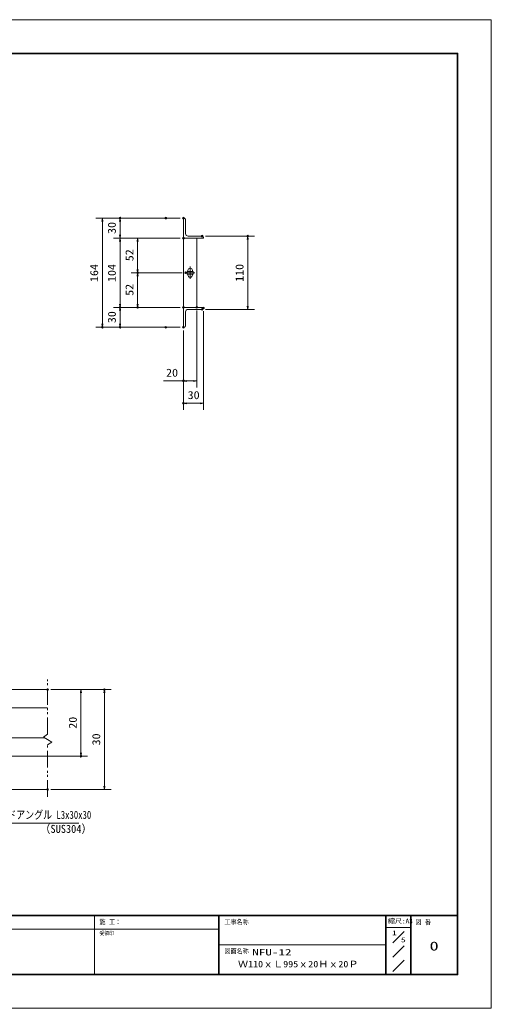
# Model space of a CAD drawing. Units: millimetres, scale not verified, with parts at other scales. Extents: x -1050 to 1050, y -742 to 742.
# Drawn here: x 342 to 1050, y -742 to 742 of the extents above; entities that cross this region are included whole.
import ezdxf
from ezdxf.enums import TextEntityAlignment as Align

# ---------------------------------------------------------------- set-up
doc = ezdxf.new("R2010")
doc.units = ezdxf.units.MM
doc.header["$LTSCALE"] = 5
doc.header["$PDMODE"] = 32
doc.header["$PDSIZE"] = 2.5
for name, pattern in [('CHAIN1', [8, 5, -1, 1, -1]), ('DASHED1', [1.8, 1.2, -0.6]), ('DOUBLE_CHAIN1', [8.8, 5, -1, 0.6, -0.6, 0.6, -1])]:
    doc.linetypes.add(name, pattern=pattern)
for name, color, linetype, lineweight in [('0-0_7-図\u3000枠', 4, 'Continuous', 9), ('0-1_寸法注釈', 2, 'Continuous', 9), ('0-2_蓋', 5, 'Continuous', 9), ('0-3_0', 5, 'Continuous', 9), ('0-4_DEFPOINTS', 134, 'Continuous', 9), ('0-5_中心線', 6, 'CHAIN1', 9), ('0-8_想像線', 134, 'DOUBLE_CHAIN1', 9), ('0-9_1-外形線', 7, 'Continuous', 9), ('0-A_2-中心線', 1, 'CHAIN1', 9), ('0-B_3-点\u3000線', 6, 'DASHED1', 9), ('0-D_5-仮想線', 3, 'DOUBLE_CHAIN1', 9), ('0-E_6-寸法文字', 7, 'Continuous', 9)]:
    doc.layers.add(name, color=color, linetype=linetype, lineweight=lineweight)
doc.styles.add('ＭＳ ゴシック', font='')
doc.styles.get('ＭＳ ゴシック').set_extended_font_data('MS Gothic')

# ---------------------------------------------------------------- blocks, each defined once
blk = doc.blocks.new('_OPEN')
at = {"layer": '0-3_0', "color": 2}
blk.add_line((0, 0), (-5, 0), dxfattribs=at)
blk.add_lwpolyline([(-5, 0.833), (0, 0), (-5, -0.833)], dxfattribs=at)

msp = doc.modelspace()

# ---------------------------------------------------------------- linework, layer by layer
at = {"layer": '0-0_7-図\u3000枠'}
for p, q in [((-973.75, 691.25), (998.75, 691.25)), ((998.75, -691.25), (998.75, 691.25)), ((998.75, -602.5), (-973.75, -602.5)), ((998.75, -603.75), (-973.75, -603.75)), ((453.75, -691.25), (453.75, -603.75)), ((640.5, -691.25), (640.5, -603.75)), ((641.25, -691.25), (641.25, -603.75)), ((891.25, -691.25), (891.25, -603.75)), ((892, -691.25), (892, -603.75)), ((928.75, -691.25), (928.75, -603.75)), ((929.5, -691.25), (929.5, -603.75)), ((928.75, -621.25), (892, -621.25)), ((640.5, -623.75), (116.25, -623.75)), ((919.085, -627.292), (902.216, -644.161)), ((891.25, -647.5), (641.25, -647.5)), ((919.085, -648.767), (902.216, -665.636)), ((919.085, -670.242), (902.216, -687.111)), ((1000, -692.5), (-975, -692.5)), ((998.75, -691.25), (-973.75, -691.25))]:
    msp.add_line(p, q, dxfattribs=at)
at = {"layer": '0-0_7-図\u3000枠', "color": 5}
msp.add_line((998.547, -691.25), (998.75, -691.25), dxfattribs=at)
at = {"layer": '0-0_7-図\u3000枠'}
msp.add_lwpolyline([(-975, 692.5), (1000, 692.5), (1000, -692.5)], dxfattribs=at)
at = {"layer": '0-1_寸法注釈'}
for p, q in [((556.132, 444.475), (455.75, 444.475)), ((465.75, 439.475), (465.75, 285.475)), ((582.663, 444.475), (482.282, 444.475)), ((492.282, 419.475), (492.282, 439.475)), ((620.663, 417.475), (694.121, 417.475)), ((582.663, 414.475), (482.282, 414.475)), ((582.663, 414.475), (482.282, 414.475)), ((492.282, 409.475), (492.282, 315.475)), ((582.663, 414.475), (508.813, 414.475)), ((518.813, 409.475), (518.813, 367.475)), ((684.121, 312.475), (684.121, 412.475)), ((585.854, 362.475), (508.813, 362.475)), ((585.854, 362.475), (508.813, 362.475)), ((518.813, 357.475), (518.813, 315.475)), ((582.663, 310.475), (482.282, 310.475)), ((582.663, 310.475), (482.282, 310.475)), ((492.282, 305.475), (492.282, 285.475)), ((582.663, 310.475), (508.813, 310.475)), ((607.663, 305.475), (607.663, 189.975)), ((617.663, 304.475), (617.663, 156.344)), ((620.663, 307.475), (694.121, 307.475)), ((556.132, 280.475), (455.75, 280.475)), ((582.663, 280.475), (482.282, 280.475)), ((587.663, 275.475), (587.663, 189.975)), ((587.663, 275.475), (587.663, 156.344)), ((587.663, 199.975), (557.817, 199.975)), ((602.663, 199.975), (592.663, 199.975)), ((612.663, 166.344), (592.663, 166.344)), ((388.5, -263.884), (478.851, -263.884)), ((388.5, -263.884), (443.665, -263.884)), ((433.665, -268.884), (433.665, -358.884)), ((468.851, -408.884), (468.851, -268.884)), ((313.5, -363.884), (443.665, -363.884)), ((388.5, -413.884), (478.851, -413.884))]:
    msp.add_line(p, q, dxfattribs=at)
msp.add_lwpolyline([(430.401, -464.259), (291.092, -464.259), (245.861, -398.251)], dxfattribs=at)
at = {"layer": '0-2_蓋'}
for p, q in [((588.663, 444.475), (587.663, 444.475)), ((587.663, 444.475), (587.663, 414.475)), ((590.663, 442.475), (590.663, 421.475)), ((594.663, 417.475), (615.663, 417.475)), ((587.663, 414.475), (587.663, 310.475)), ((587.663, 414.475), (617.663, 414.475)), ((607.663, 414.475), (607.663, 310.475)), ((617.663, 414.475), (617.663, 415.475)), ((593.163, 364.475), (593.163, 360.475)), ((602.163, 364.475), (593.163, 364.475)), ((602.163, 360.475), (593.163, 360.475)), ((594.163, 365.725), (594.163, 364.475)), ((594.163, 360.475), (594.163, 359.225)), ((601.163, 365.725), (601.163, 364.475)), ((601.163, 360.475), (601.163, 359.225)), ((602.163, 364.475), (602.163, 360.475)), ((587.663, 310.475), (587.663, 280.475)), ((617.663, 310.475), (587.663, 310.475)), ((590.663, 303.475), (590.663, 282.475)), ((615.663, 307.475), (594.663, 307.475)), ((617.663, 309.475), (617.663, 310.475)), ((587.663, 280.475), (588.663, 280.475)), ((-386.5, -263.884), (383.5, -263.884)), ((308.5, -291.384), (383.5, -291.384)), ((308.5, -336.384), (379.289, -336.384)), ((-386.5, -413.884), (383.5, -413.884))]:
    msp.add_line(p, q, dxfattribs=at)
for centre, radius, start, end in [((588.663, 442.475), 2, 0, 90), ((594.663, 421.475), 4, 180, 270), ((615.663, 415.475), 2, 0, 90), ((597.663, 365.725), 3.5, 0, 180), ((597.663, 359.225), 3.5, 180, 0), ((594.663, 303.475), 4, 90, 180), ((615.663, 309.475), 2, 270, 0), ((588.663, 282.475), 2, 270, 0)]:
    msp.add_arc(centre, radius, start, end, dxfattribs=at)
at = {"layer": '0-4_DEFPOINTS'}
msp.add_line((998.547, -691.25), (998.75, -691.25), dxfattribs=at)
msp.add_lwpolyline([(-1050, -742.5), (-1050, 742.5), (1050, 742.5), (1050, -742.5)], close=True, dxfattribs=at)
for p in [(492.282, 444.475), (561.132, 444.475), (587.663, 444.475), (615.663, 417.475), (684.121, 417.475), (587.663, 414.475), (518.813, 362.475), (590.854, 362.475), (492.282, 310.475), (518.813, 310.475), (587.663, 310.475), (607.663, 310.475), (615.663, 307.475), (617.663, 309.475), (465.75, 280.475), (492.282, 280.475), (561.132, 280.475), (587.663, 280.475), (587.663, 199.975), (587.663, 166.344), (383.5, -263.884), (383.5, -263.884), (468.851, -263.884), (433.665, -363.884), (383.5, -413.884)]:
    msp.add_point(p, dxfattribs=at)
at = {"layer": '0-5_中心線'}
for p, q in [((597.663, 371.775), (597.663, 353.175)), ((604.473, 362.475), (590.854, 362.475))]:
    msp.add_line(p, q, dxfattribs=at)
at = {"layer": '0-8_想像線'}
for p, q in [((383.5, -330.935), (383.5, -248.833)), ((389.793, -342.62), (383.5, -338.884)), ((383.5, -346.833), (389.793, -342.62)), ((383.5, -424.829), (383.5, -346.833))]:
    msp.add_line(p, q, dxfattribs=at)
msp.add_lwpolyline([(383.5, -330.935), (377.207, -335.147), (383.5, -338.884)], dxfattribs=at)
at = {"layer": '0-9_1-外形線'}
msp.add_line((998.547, -691.25), (998.75, -691.25), dxfattribs=at)
at = {"layer": '0-A_2-中心線'}
msp.add_line((998.547, -691.25), (998.75, -691.25), dxfattribs=at)
at = {"layer": '0-B_3-点\u3000線'}
msp.add_line((998.547, -691.25), (998.75, -691.25), dxfattribs=at)
at = {"layer": '0-D_5-仮想線'}
msp.add_line((998.547, -691.25), (998.75, -691.25), dxfattribs=at)
at = {"layer": '0-E_6-寸法文字'}
msp.add_line((998.547, -691.25), (998.75, -691.25), dxfattribs=at)

# ---------------------------------------------------------------- block references
at = {"layer": '0-1_寸法注釈'}
for p, rotation in [((465.75, 444.475), 90), ((492.282, 444.475), 90), ((492.282, 414.475), 270), ((684.121, 417.475), 90), ((492.282, 414.475), 90), ((518.813, 414.475), 90), ((518.813, 362.475), 270), ((518.813, 362.475), 90), ((492.282, 310.475), 270), ((518.813, 310.475), 270), ((684.121, 307.475), 270), ((492.282, 310.475), 90), ((465.75, 280.475), 270), ((492.282, 280.475), 270), ((587.663, 199.975), 180), ((587.663, 166.344), 180), ((433.665, -263.884), 90), ((468.851, -263.884), 90), ((433.665, -363.884), 270), ((468.851, -413.884), 270)]:
    msp.add_blockref('_OPEN', p, dxfattribs=dict(at, rotation=rotation))
for p in [(607.663, 199.975), (617.663, 166.344)]:
    msp.add_blockref('_OPEN', p, dxfattribs=at)

# ---------------------------------------------------------------- texts
at = {"layer": '0-0_7-図\u3000枠', "color": 7, "style": 'ＭＳ ゴシック', "width": 0.9}
msp.add_text('施 工：', height=7.216, dxfattribs=at).set_placement((461.438, -618.654), align=Align.BOTTOM_LEFT)
at = {"layer": '0-0_7-図\u3000枠', "color": 5, "style": 'ＭＳ ゴシック'}
for s, height, width, p in [('工事名称', 7.221, 0.9, (649.238, -618.721)), ('縮尺:A3', 7.216, 1.05, (894.697, -617.361)), ('図 番', 7.221, 0.9, (935.941, -619.078)), ('受領印', 5.755, 0.9, (461.438, -634.42)), ('1', 7.221, 1.5, (900.892, -635.039)), ('5', 7.221, 1.5, (914.263, -645.58)), ('図面名称', 7.221, 0.9, (649.238, -662.626)), ('0', 13.47, 1.5, (957.299, -659.866)), ('NFU-12', 9.621, 1.5, (691.042, -666.081)), ('Ｗ110ｘＬ995ｘ20Ｈｘ20Ｐ', 9.621, 1.15, (669.584, -683.894))]:
    msp.add_text(s, height=height, dxfattribs=dict(at, width=width)).set_placement(p, align=Align.BOTTOM_LEFT)
at = {"layer": '0-1_寸法注釈', "color": 7, "style": 'ＭＳ ゴシック', "width": 1.1}
for s, p in [('30', (489.595, 420.742)), ('52', (516.126, 379.742)), ('164', (463.063, 348.502)), ('104', (489.595, 348.502)), ('110', (681.434, 348.72)), ('52', (516.126, 327.742)), ('30', (489.595, 286.742)), ('20', (430.978, -322.617)), ('30', (466.164, -347.617))]:
    msp.add_text(s, height=12.02, rotation=90, dxfattribs=at).set_placement(p, align=Align.BOTTOM_LEFT)
at = {"layer": '0-1_寸法注釈', "color": 7, "style": 'ＭＳ ゴシック'}
for s, height, width, p in [('20', 12.02, 1.1, (561.507, 202.662)), ('30', 12.02, 1.1, (593.93, 169.031)), ('サイドアングル L3x30x30', 12.03, 0.8, (295.869, -461.572)), ('（SUS304）', 12.02, 0.95, (372.183, -482.692))]:
    msp.add_text(s, height=height, dxfattribs=dict(at, width=width)).set_placement(p, align=Align.BOTTOM_LEFT)

doc.saveas('drawing.dxf')
